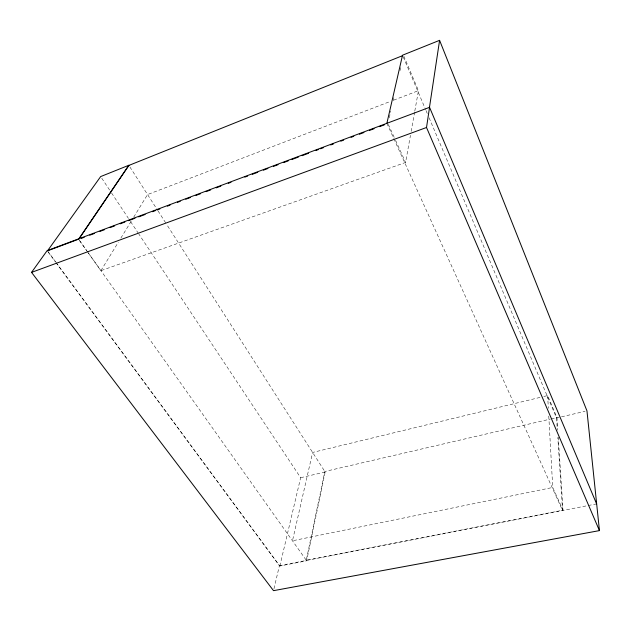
<?xml version="1.0" encoding="UTF-8"?>
<svg xmlns="http://www.w3.org/2000/svg" width="631" height="631" viewBox="0 0 631 631"><rect width="100%" height="100%" fill="white"/><g stroke="black" fill="none" stroke-linecap="round" stroke-linejoin="round"><path stroke-width="0.47" stroke-dasharray="3.15 2.37" d="M88.356 253.023L100.889 270.691L405.583 162.443L410.458 135.279M411.152 131.398L414.63 111.995M414.804 111.024L418.463 90.651L403.856 56.214M56.277 262.709L279.856 566.015L306.658 560.793L325.154 472.02L166.489 224.147M389.264 117.76L390.794 111.032M393.2 100.463L393.854 97.584M399.975 70.68L400.851 66.839M279.856 566.015L300.64 477.706L138.812 234.014M273.972 588.747L279.399 565.715L55.859 262.551M100.889 270.691L118.32 242.249M120.884 238.068L131.658 220.503M133.709 217.159L147.551 194.569L389.99 101.567M393.665 100.163L418.463 90.651M539.994 397.42L312.621 452.443L292.469 540.783L552.74 487.455L563.033 510.179L306.272 560.249L324.815 471.491L550.24 419.11M543.812 396.489L547.637 395.566L556.96 417.548L557.788 430.224M551.202 418.889L556.96 417.548M429.088 117.784L556.542 417.959L585.063 411.333M300.64 477.706L325.154 472.02M279.399 565.715L596.674 503.869M47.522 250.83L55.694 261.912M48.271 252.258L55.276 261.755M79.751 240.79L86.597 250.436M87.165 251.241L306.658 560.793M79.246 240.166L87.788 252.219M101.757 178.21L111.024 192.163M111.569 192.983L128.456 218.421M130.641 221.702L138.268 233.186M129.876 166.939L157.474 210.052M158.002 210.88L165.961 223.311M388.349 124.41L395.164 139.443M395.566 140.327L405.583 162.443M386.874 123.321L393.381 137.661M393.783 138.56L562.568 510.518L557.812 437.449M403.288 57.027L425.625 109.62M426.012 110.528L427.55 114.156M558.238 437.046L563.033 510.179M556.542 417.959L557.244 428.678M547.637 395.566L548.339 408.273M548.773 416.097L552.74 487.455"/><path stroke-width="0.95" d="M429.474 107.357L439.594 40.337L402.523 55.212L386.874 123.321M599.45 530.608L426.517 127.494L429.553 107.325L47.104 250.673L31.55 272.379L273.515 590.663L599.45 530.608L586.964 410.891L439.594 40.337M78.678 239.362L128.89 165.417L402.562 55.67M81.446 238.329L84.215 237.288M89.752 235.213L94.366 233.486M99.911 231.411L104.525 229.684M110.062 227.61L114.684 225.882M120.221 223.808L124.835 222.073M128.527 220.692L134.995 218.271M138.686 216.89L145.146 214.469M152.528 211.7L155.305 210.667M157.151 209.973L159.919 208.932M167.302 206.171L170.07 205.13M177.461 202.362L180.229 201.328M185.766 199.254L190.381 197.527M195.925 195.452L200.54 193.717M206.077 191.643L210.691 189.915M216.236 187.841L220.85 186.113M228.233 183.345L231.001 182.312M244.852 177.122L247.62 176.088M252.234 174.353L257.779 172.279M263.316 170.204L267.93 168.477M273.475 166.403L278.09 164.675M283.627 162.601L288.241 160.873M291.94 159.485L298.4 157.064M302.091 155.683L308.551 153.262M315.942 150.494L318.71 149.46M320.556 148.766L323.324 147.733M330.707 144.964L333.483 143.923M340.866 141.163L343.635 140.121M351.017 137.353L353.794 136.32M359.331 134.245L363.945 132.518M369.482 130.443L374.104 128.708M379.641 126.634L384.255 124.906M31.55 272.379L426.517 127.494M429.553 107.325L596.611 503.885M128.819 165.283L78.615 239.181L47.522 250.83L100.668 176.57L128.819 165.283"/></g></svg>
